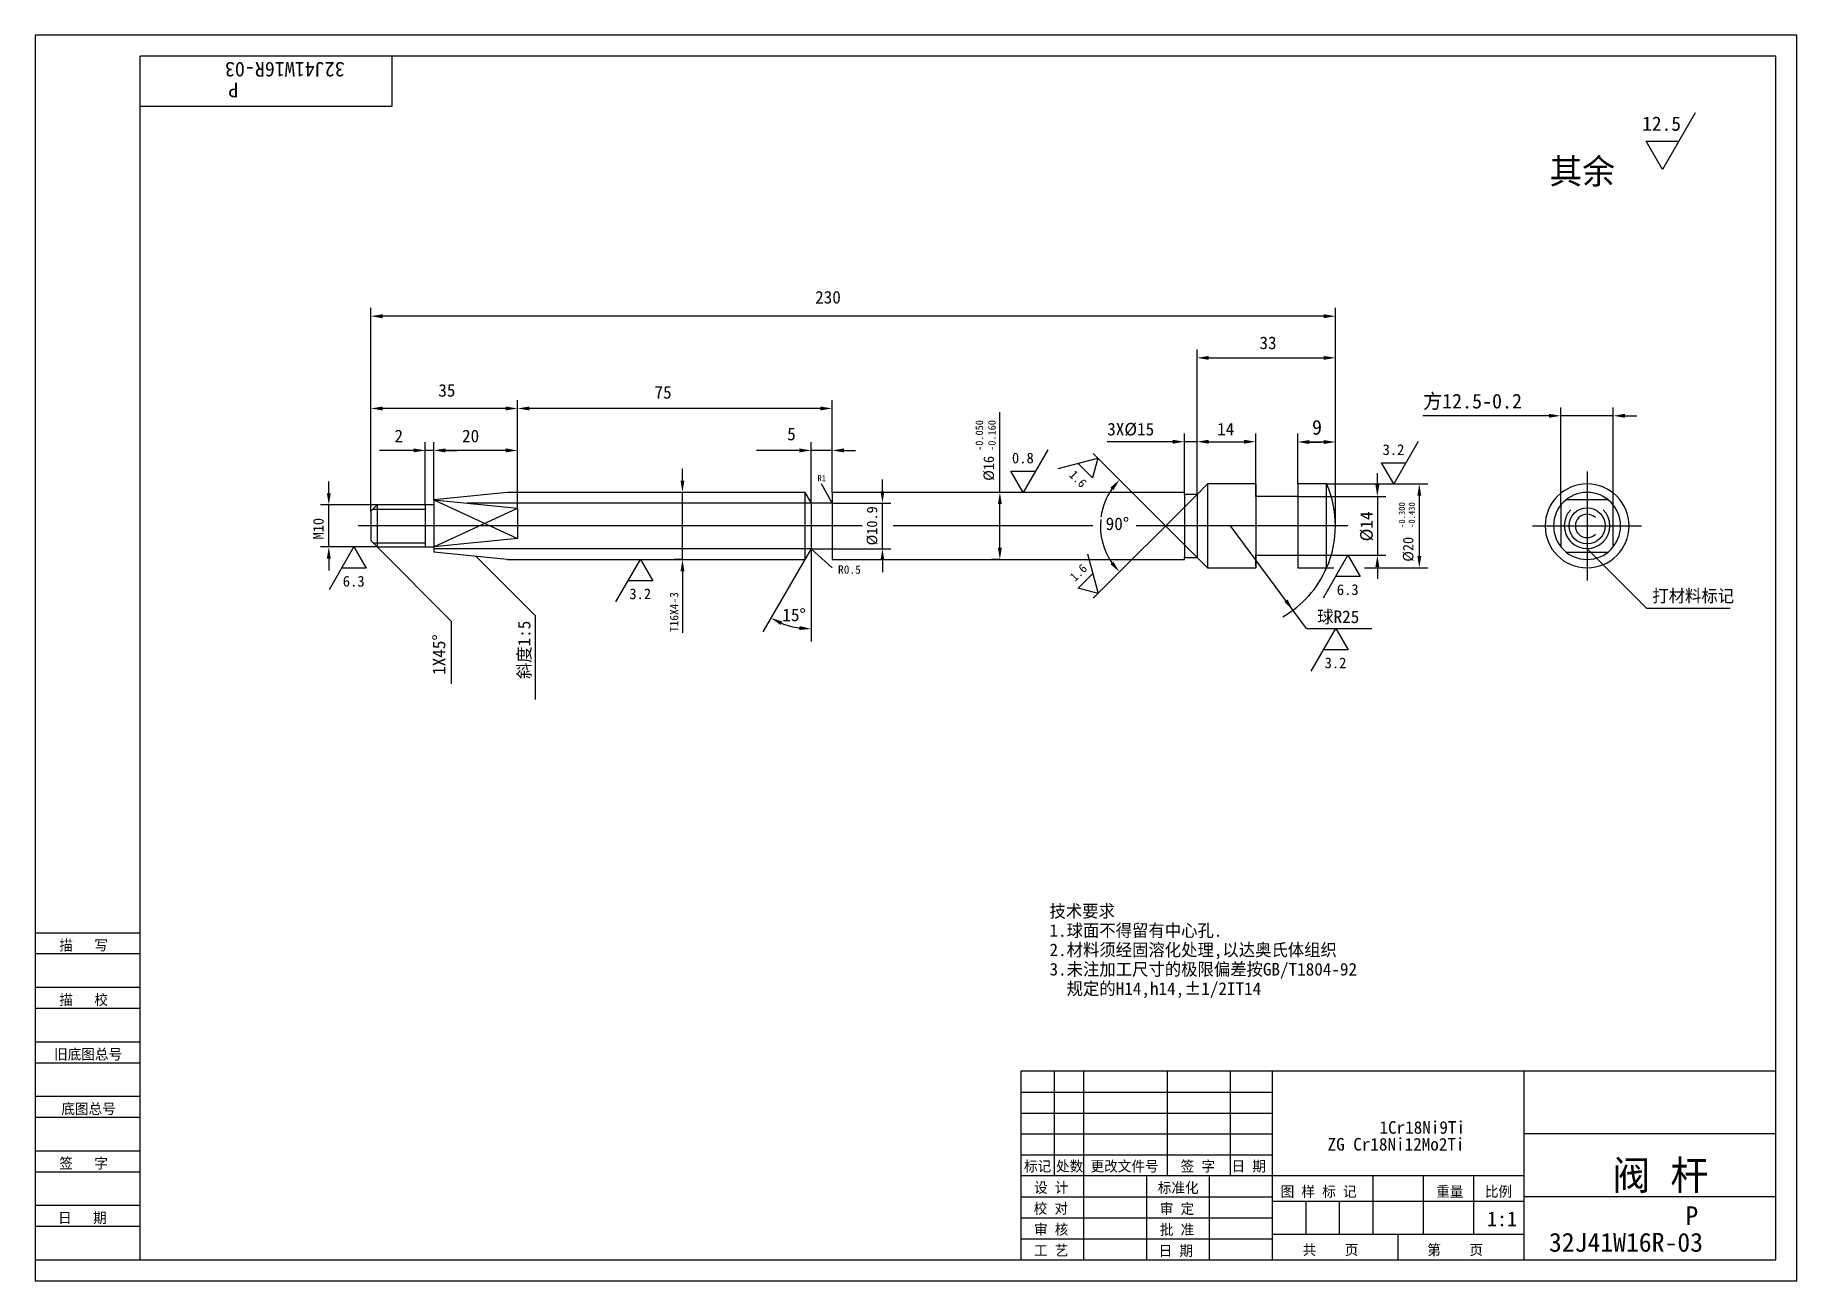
# Model space of a CAD drawing. Header units: metres. Extents: x 0 to 420, y 0 to 297.
import ezdxf

# ---------------------------------------------------------------- set-up
doc = ezdxf.new("R2010")
doc.units = ezdxf.units.M
for name, color, linetype in [('C', 6, 'Continuous'), ('D', 1, 'Continuous'), ('FL', 5, 'Continuous'), ('HA', 5, 'Continuous'), ('T', 7, 'Continuous'), ('TL', 4, 'Continuous')]:
    doc.layers.add(name, color=color, linetype=linetype)

# ---------------------------------------------------------------- blocks, each defined once
blk = doc.blocks.new('TUKUN3')
at = {"layer": 'FL'}
for p, q in [((0, 297), (0, 0)), ((420, 297), (0, 297)), ((420, 0), (420, 297)), ((0, 78), (25, 78)), ((0, 70), (25, 70)), ((0, 65), (25, 65)), ((0, 57), (25, 57)), ((0, 52), (25, 52)), ((243, 25), (243, 50)), ((250, 5), (250, 50)), ((270, 25), (270, 50)), ((285, 25), (285, 50)), ((0, 44), (25, 44)), ((235, 45), (295, 45)), ((0, 39), (25, 39)), ((235, 40), (295, 40)), ((235, 35), (295, 35)), ((0, 31), (25, 31)), ((235, 30), (295, 30)), ((0, 26), (25, 26)), ((280, 5), (280, 25)), ((0, 18), (25, 18)), ((235, 20), (295, 20)), ((0, 13), (25, 13)), ((235, 15), (295, 15)), ((235, 10), (295, 10)), ((0, 0), (420, 0))]:
    blk.add_line(p, q, dxfattribs=at)
at = {"layer": 'TL'}
for p, q in [((25, 5), (25, 292)), ((415, 292), (25, 292)), ((85, 292), (85, 280)), ((415, 5), (415, 292)), ((85, 280), (25, 280)), ((0, 83), (25, 83)), ((235, 50), (235, 5)), ((415, 50), (235, 50)), ((295, 5), (295, 50)), ((355, 5), (355, 50)), ((415, 35), (355, 35)), ((355, 25), (235, 25)), ((265, 5), (265, 25)), ((319, 11), (319, 25)), ((331, 11), (331, 25)), ((343, 11), (343, 25)), ((295, 19), (355, 19)), ((303, 11), (303, 19)), ((311, 11), (311, 19)), ((415, 20), (355, 20)), ((355, 11), (295, 11)), ((325, 5), (325, 11)), ((0, 5), (415, 5))]:
    blk.add_line(p, q, dxfattribs=at)
at = {"layer": 'T'}
for s, p in [('描   写', (5.74, 78.76)), ('描   校', (5.74, 65.76)), ('旧底图总号', (4.49, 52.76)), ('底图总号', (6.22, 39.76)), ('签   字', (5.74, 26.76)), ('标记', (235.75, 26.07)), ('处数', (243.38, 26.07)), ('更改文件号', (251.61, 26.07)), ('签 字', (273.1, 26.07)), ('日 期', (285.23, 26.07)), ('设 计', (238.14, 20.99)), ('标准化', (267.65, 20.93)), ('图 样 标 记', (296.95, 20.04)), ('重量', (334.03, 20.04)), ('比例', (345.64, 20.04)), ('校 对', (238.05, 15.99)), ('审 定', (268.13, 15.93)), ('日   期', (5.45, 13.76)), ('审 核', (238.14, 10.99)), ('批 准', (268.13, 10.93)), ('工 艺', (238.14, 5.99)), ('日 期', (267.84, 5.93)), ('共    页', (302.18, 6.13)), ('第    页', (331.9, 6.13))]:
    blk.add_text(s, height=2.5, dxfattribs=at).set_placement(p)

msp = doc.modelspace()

# ---------------------------------------------------------------- linework, layer by layer
at = {"layer": 'C'}
for points in [[(370, 193), (370, 167)], [(197.17, 180), (77, 180)], [(252.18, 180), (204.55, 180)], [(313, 180), (262.51, 180)], [(357, 180), (383, 180)]]:
    msp.add_lwpolyline(points, dxfattribs=at)
at = {"layer": 'D'}
for p, q in [((395.81, 278.52), (388, 265)), ((384.1, 271.76), (391.9, 271.76)), ((388, 265), (384.1, 271.76)), ((80, 183.5), (80, 232)), ((310, 180), (310, 232)), ((307.2, 230), (82.8, 230)), ((277, 202.07), (277, 222.07)), ((279.8, 220.07), (307.2, 220.07)), ((310, 220.07), (310, 222.07)), ((80, 184), (80, 210)), ((115, 188), (115, 210)), ((115, 188), (115, 210)), ((190, 188), (190, 210)), ((310, 180), (310, 212)), ((112.2, 208), (82.8, 208)), ((187.2, 208), (117.8, 208)), ((230, 188), (230, 207.13)), ((358.15, 206.25), (330.82, 206.25)), ((360.95, 206.25), (358.15, 206.25)), ((363.75, 184.99), (363.75, 208.25)), ((376.25, 206.25), (363.75, 206.25)), ((376.25, 184.99), (376.25, 208.25)), ((379.05, 206.25), (381.85, 206.25)), ((274, 187.5), (274, 202.07)), ((277, 187.5), (277, 202.07)), ((277, 200.07), (277, 202.07)), ((291, 190), (291, 202.07)), ((301, 190), (301, 202)), ((301, 190), (301, 202)), ((310, 180), (310, 202)), ((87.4, 198), (82.07, 198)), ((90.2, 198), (87.4, 198)), ((93, 185), (93, 200)), ((95, 198), (93, 198)), ((95, 186.25), (95, 200)), ((95, 186.25), (95, 200)), ((112.2, 198), (97.8, 198)), ((97.8, 198), (100.6, 198)), ((115, 184.25), (115, 200)), ((179.4, 198), (171.98, 198)), ((182.2, 198), (179.4, 198)), ((185, 185.45), (185, 200)), ((190, 198), (185, 198)), ((190, 188), (190, 200)), ((192.8, 198), (195.6, 198)), ((241.41, 198.14), (235.55, 188)), ((268.4, 200.07), (255.6, 200.07)), ((271.2, 200.07), (268.4, 200.07)), ((277, 200.07), (274, 200.07)), ((279.8, 200.07), (288.2, 200.07)), ((279.8, 200.07), (282.6, 200.07)), ((307.2, 200), (303.8, 200)), ((303.8, 200), (306.6, 200)), ((329.77, 200.14), (323.91, 190)), ((154.32, 190.8), (154.32, 193.6)), ((243.89, 193.66), (253.32, 196.18)), ((252.06, 191.47), (248.61, 194.92)), ((253.32, 196.18), (252.06, 191.47)), ((277, 172.5), (252.25, 197.25)), ((323.91, 190), (320.99, 195.07)), ((320.99, 195.07), (326.84, 195.07)), ((70, 187.8), (70, 190.6)), ((202, 188.25), (202, 191.05)), ((235.55, 188), (232.63, 193.07)), ((232.63, 193.07), (238.48, 193.07)), ((307.91, 190), (332, 190)), ((320, 189.8), (320, 192.6)), ((81.5, 185), (68, 185)), ((70, 175), (70, 185)), ((154.32, 188), (152.32, 188)), ((154.32, 172), (154.32, 188)), ((190, 185.45), (204, 185.45)), ((202, 174.55), (202, 185.45)), ((230, 188), (228, 188)), ((230, 174.8), (230, 185.2)), ((277, 187.5), (252.25, 162.75)), ((301, 187), (322, 187)), ((320, 187), (320, 173)), ((330, 187.2), (330, 172.8)), ((303.13, 155.53), (285, 180)), ((81.5, 175), (68, 175)), ((70.15, 164.86), (76, 175)), ((76, 175), (78.93, 169.93)), ((190, 174.55), (204, 174.55)), ((250.87, 173.32), (253.4, 163.9)), ((301, 173), (322, 173)), ((307.15, 162.86), (313, 173)), ((313, 173), (315.93, 167.93)), ((70, 172.2), (70, 169.4)), ((78.93, 169.93), (73.07, 169.93)), ((138.46, 161.86), (144.32, 172)), ((144.32, 172), (147.24, 166.93)), ((154.32, 172), (152.32, 172)), ((154.32, 169.2), (154.32, 166.4)), ((183.52, 172), (173.48, 154.74)), ((202, 171.75), (202, 168.95)), ((230, 172), (228, 172)), ((248.69, 165.16), (252.14, 168.61)), ((307.91, 170), (309.65, 170)), ((316.95, 170), (332, 170)), ((320, 170.2), (320, 167.4)), ((147.24, 166.93), (141.39, 166.93)), ((154.32, 166.4), (154.32, 154.54)), ((253.4, 163.9), (248.69, 165.16)), ((315.93, 167.93), (310.07, 167.93)), ((303.13, 155.53), (318.72, 155.53)), ((304.24, 145.39), (310.09, 155.53)), ((310.09, 155.53), (313.02, 150.46)), ((185, 154.55), (185, 152.45)), ((313.02, 150.46), (307.16, 150.46))]:
    msp.add_line(p, q, dxfattribs=at)
for points in [[(190, 185.45), (187.5, 190)], [(81.5, 175), (99.18, 157.32), (99.18, 142.32)], [(105.05, 172.75), (119.19, 158.6), (119.19, 138.6)], [(185, 174.55), (185, 154.55)], [(185, 174.55), (190, 170)], [(370, 174.55), (384.14, 160.41), (404.14, 160.41)]]:
    msp.add_lwpolyline(points, dxfattribs=at)
msp.add_lwpolyline([(297.5, 158.35, 0.16), (307.91, 170, 0.16)], format="xyb", dxfattribs=at)
for centre, radius, start, end in [((269.5, 180), 15.54, 145.34, 172.2), ((269.5, 180), 15.54, 174.23, 214.66), ((185, 174.55), 19.11, 248.22, 261.6)]:
    msp.add_arc(centre, radius, start, end, dxfattribs=at)
for points in [[(82.8, 230.47), (82.8, 229.53), (80, 230)], [(307.2, 230.47), (307.2, 229.53), (310, 230)], [(279.8, 220.53), (279.8, 219.6), (277, 220.07)], [(307.2, 220.53), (307.2, 219.6), (310, 220.07)], [(82.8, 208.47), (82.8, 207.53), (80, 208)], [(112.2, 208.47), (112.2, 207.53), (115, 208)], [(117.8, 208.47), (117.8, 207.53), (115, 208)], [(187.2, 208.47), (187.2, 207.53), (190, 208)], [(360.95, 206.72), (360.95, 205.78), (363.75, 206.25)], [(379.05, 206.72), (379.05, 205.78), (376.25, 206.25)], [(90.2, 198.47), (90.2, 197.53), (93, 198)], [(97.8, 198.47), (97.8, 197.53), (95, 198)], [(97.8, 198.47), (97.8, 197.53), (95, 198)], [(112.2, 198.47), (112.2, 197.53), (115, 198)], [(182.2, 198.47), (182.2, 197.53), (185, 198)], [(192.8, 198.47), (192.8, 197.53), (190, 198)], [(271.2, 200.54), (271.2, 199.6), (274, 200.07)], [(279.8, 200.54), (279.8, 199.6), (277, 200.07)], [(279.8, 200.54), (279.8, 199.6), (277, 200.07)], [(288.2, 200.54), (288.2, 199.6), (291, 200.07)], [(303.8, 200.47), (303.8, 199.53), (301, 200)], [(303.8, 200.47), (303.8, 199.53), (301, 200)], [(307.2, 200.47), (307.2, 199.53), (310, 200)], [(153.85, 190.8), (154.78, 190.8), (154.32, 188)], [(256.36, 189.14), (257.08, 188.54), (258.51, 190.99)], [(319.53, 189.8), (320.47, 189.8), (320, 187)], [(329.53, 187.2), (330.47, 187.2), (330, 190)], [(69.53, 187.8), (70.47, 187.8), (70, 185)], [(201.53, 188.25), (202.47, 188.25), (202, 185.45)], [(229.53, 185.2), (230.47, 185.2), (230, 188)], [(69.53, 172.2), (70.47, 172.2), (70, 175)], [(201.53, 171.75), (202.47, 171.75), (202, 174.55)], [(229.53, 174.8), (230.47, 174.8), (230, 172)], [(319.53, 170.2), (320.47, 170.2), (320, 173)], [(329.53, 172.8), (330.47, 172.8), (330, 170)], [(153.85, 169.2), (154.78, 169.2), (154.32, 172)], [(257.08, 171.46), (256.36, 170.86), (258.51, 169.01)], [(297.84, 161.88), (298.59, 162.44), (299.88, 159.91)], [(177.7, 156.39), (178.11, 157.22), (175.39, 158.03)], [(182.24, 156.11), (182.17, 155.18), (185, 155.44)]]:
    msp.add_solid(points, dxfattribs=at)
at = {"layer": 'FL'}
msp.add_lwpolyline([(371.98, 181.98, 2.41), (371.98, 178.02, 2.41)], format="xyb", dxfattribs=at)
at = {"layer": 'HA'}
for points in [[(95, 186.25), (115, 177)], [(185, 185.45), (103, 185.45)], [(80.5, 184), (93, 184)], [(95, 175), (115, 184.25)], [(80.5, 176), (93, 176)], [(185, 174.55), (95, 174.55)]]:
    msp.add_lwpolyline(points, dxfattribs=at)
msp.add_lwpolyline([(366.15, 183.85, 2.41), (373.85, 183.85, 2.41)], format="xyb", dxfattribs=at)
at = {"layer": 'TL'}
for p, q in [((112.5, 188), (95, 186.25)), ((183.52, 188), (185, 185.45)), ((112.5, 172), (95, 173.75)), ((185, 174.55), (183.52, 172))]:
    msp.add_line(p, q, dxfattribs=at)
for points in [[(307.91, 190), (301, 190), (301, 187), (291, 187), (291, 190), (291, 190), (291, 190), (279.5, 190), (277, 187.5), (274, 187.5), (274, 188), (190, 188), (190, 185.45), (185, 185.45)], [(185, 174.55), (190, 174.55), (190, 172), (274, 172), (274, 172.5), (277, 172.5), (279.5, 170), (291, 170), (291, 170), (291, 170), (291, 173), (301, 173), (301, 170), (307.91, 170), (307.91, 190)], [(279.5, 190), (279.5, 170)], [(291, 190), (291, 170)], [(95, 186.25), (95, 185), (93, 185), (81.5, 185), (80, 183.5), (80, 176.5), (81.5, 175), (95, 175), (95, 173.75)], [(81.5, 185), (81.5, 175)], [(93, 185), (93, 175)], [(95, 186.25), (115, 184.25), (115, 177), (95, 175)], [(95, 185), (95, 175)], [(183.52, 188), (112.5, 188)], [(183.52, 188), (183.52, 172)], [(185, 185.45), (185, 174.55)], [(190, 185.45), (190, 174.55)], [(274, 187.5), (274, 172.5)], [(277, 187.5), (277, 172.5)], [(291, 187), (291, 173)], [(301, 187), (301, 173)], [(363.75, 184.99), (363.75, 175.01)], [(374.99, 186.25), (365.01, 186.25)], [(376.25, 175.01), (376.25, 184.99)], [(365.01, 173.75), (374.99, 173.75)], [(112.5, 172), (183.52, 172)]]:
    msp.add_lwpolyline(points, dxfattribs=at)
msp.add_lwpolyline([(307.91, 170, 0.21), (307.91, 190, 0.21)], format="xyb", dxfattribs=at)
for points in [[(370, 190, 1), (370, 170, 1)], [(370, 188, 1), (370, 172, 1)]]:
    msp.add_lwpolyline(points, format="xyb", close=True, dxfattribs=at)
msp.add_circle((370, 180), 4.3, dxfattribs=at)

# ---------------------------------------------------------------- block references
at = {"layer": 'D'}
msp.add_blockref('TUKUN3', (0, 0), dxfattribs=at)

# ---------------------------------------------------------------- texts
for s, height, rotation, p in [('32J41W16R-03', 3.5, 180, (73.79, 290.58)), ('P', 3.5, 180, (48.42, 285.68)), ('-0.050', 1.8, 90, (226, 197.89)), ('-0.160', 1.8, 90, (229, 197.89)), ('%%c16', 2.5, 90, (228.59, 190.76)), ('1.6', 2.12, 315, (246.35, 192)), ('-0.300', 1.5, 90, (326.59, 179.52)), ('-0.430', 1.5, 90, (328.94, 179.52)), ('M10', 2.5, 90, (68.75, 176.79)), ('%%C10.9', 2.5, 90, (200.75, 175.36)), ('%%C14', 3, 90, (318.9, 176.32)), ('%%C20', 2.5, 90, (328.59, 171.46)), ('1.6', 2.12, 45, (247.93, 166.58)), ('T16X4-3', 2, 90, (153.32, 154.68)), ('斜度1:5', 3, 90, (118.07, 143.47)), ('1X45%%d', 3, 90, (97.76, 144.48))]:
    msp.add_text(s, height=height, rotation=rotation, dxfattribs=at).set_placement(p)
for s, height, p in [('12.5', 3.4, (383.14, 274.22)), ('其余', 6, (361.05, 261.56)), ('230', 3, (185.95, 233.02)), ('33', 3, (291.89, 222.15)), ('35', 3, (96.1, 210.81)), ('75', 3, (147.65, 210.34)), ('方12.5-0.2', 3.5, (330.89, 208)), ('2', 3, (85.65, 199.94)), ('20', 3, (101.77, 199.94)), ('5', 3, (179.29, 200.41)), ('3X%%c15', 3, (255.6, 201.57)), ('14', 3, (281.79, 201.57)), ('9', 3.5, (304.42, 201.75)), ('0.8', 2.55, (232.88, 194.91)), ('3.2', 2.55, (321.24, 196.91)), ('R1', 1.5, (186.52, 190.62)), ('90%%d', 3, (255.23, 179.02)), ('6.3', 2.55, (73.33, 165.53)), ('R0.5', 2, (191.41, 168.59)), ('3.2', 2.55, (141.65, 162.53)), ('6.3', 2.55, (310.33, 163.53)), ('打材料标记', 3, (385.56, 161.82)), ('15%%d', 3, (178.14, 157.28)), ('球R25', 3, (305.67, 156.83)), ('3.2', 2.55, (307.42, 146.06)), ('技术要求', 3, (241.83, 86.65)), ('1.球面不得留有中心孔.', 3, (241.83, 82.03)), ('2.材料须经固溶化处理,以达奥氏体组织', 3, (241.83, 77.41)), ('3.未注加工尺寸的极限偏差按GB/T1804-92', 3, (241.83, 72.79)), ('  规定的H14,h14,%%P1/2IT14', 3, (241.83, 68.17)), ('1Cr18Ni9Ti', 3, (320.5, 35.06)), ('ZG Cr18Ni12Mo2Ti', 3, (308.13, 31.06)), ('阀 杆', 7, (376, 21.67)), ('P', 4.5, (393.46, 13.26)), ('1:1', 3.5, (346.15, 13.02)), ('32J41W16R-03', 4.5, (360.91, 6.92))]:
    msp.add_text(s, height=height, dxfattribs=at).set_placement(p)

doc.saveas('drawing.dxf')
